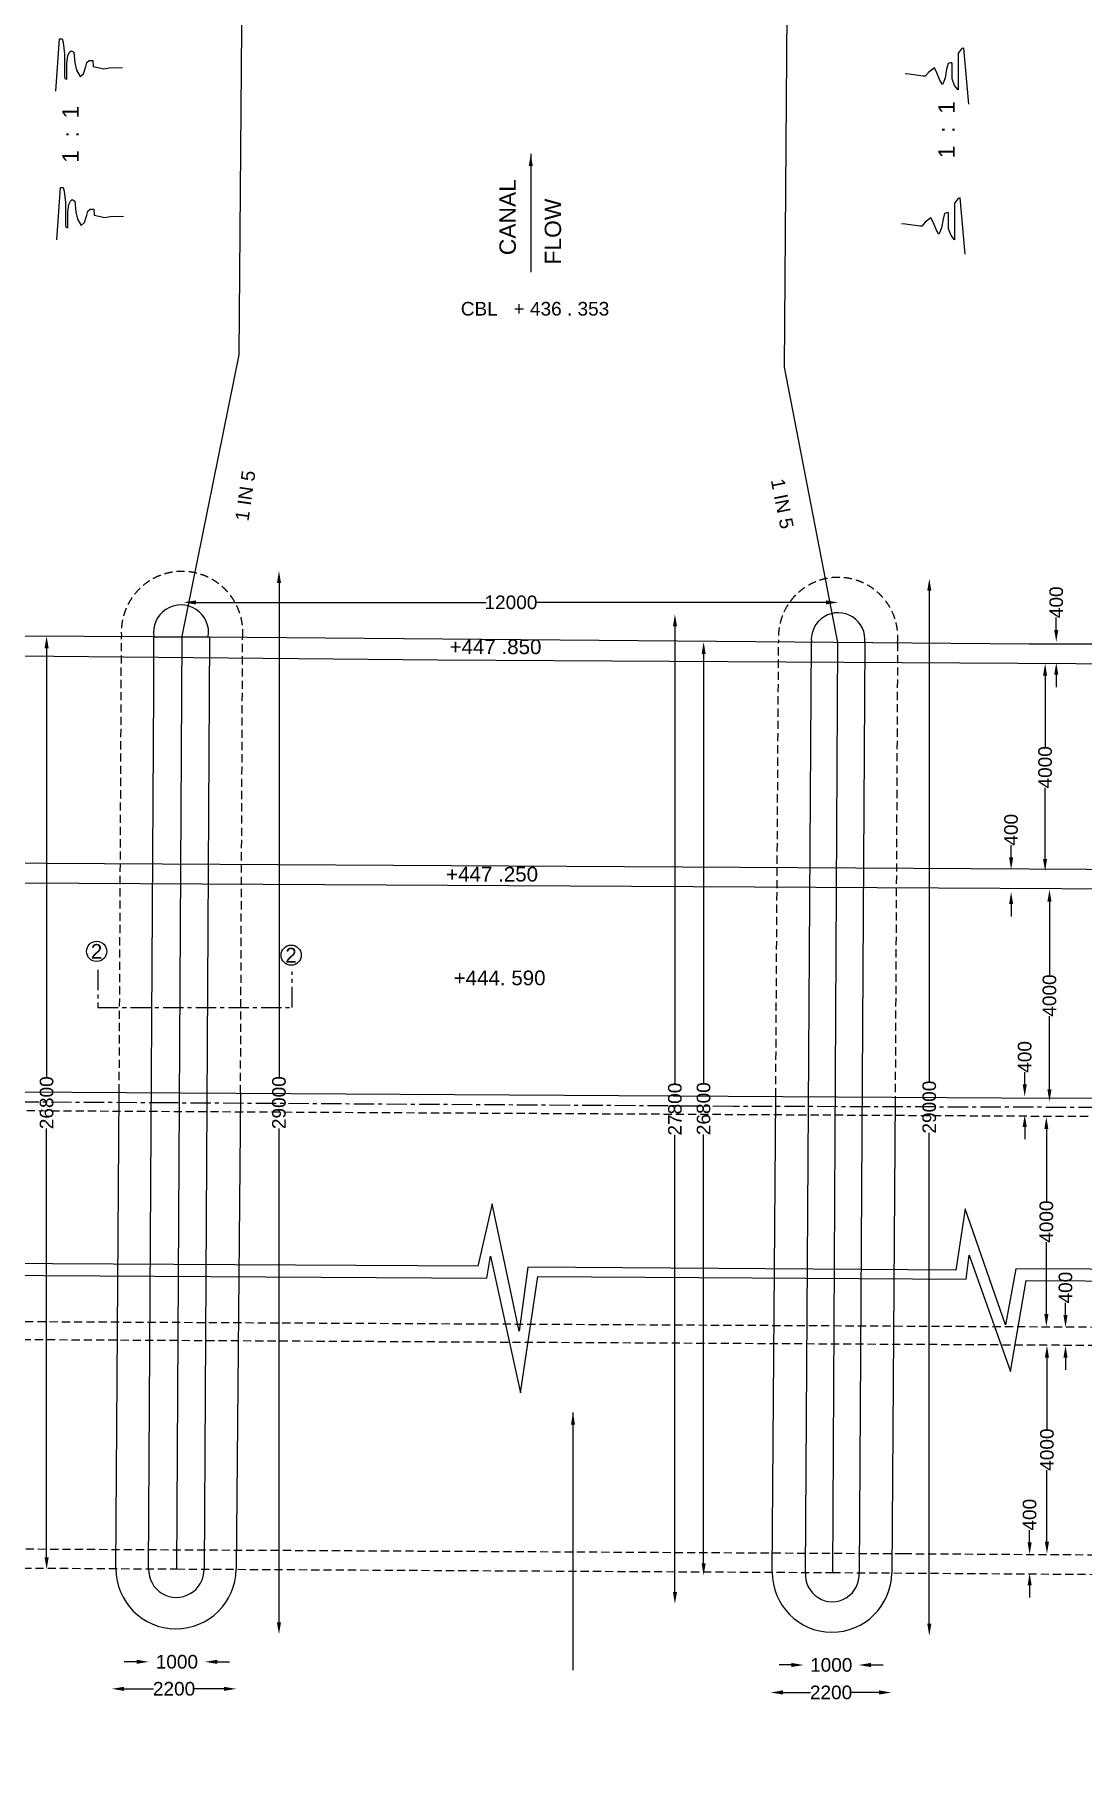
# Model space of a CAD drawing. Header units: millimetres. Extents: x 687 to 122702, y 4423 to 86488.
# Drawn here: x 41107 to 60357, y 27358 to 59125 of the extents above; entities that cross this region are included whole.
import ezdxf

# ---------------------------------------------------------------- set-up
doc = ezdxf.new("R2010")
doc.units = ezdxf.units.MM
doc.header["$MEASUREMENT"] = 0
doc.linetypes.add('CENTER', pattern=[2, 1.25, -0.25, 0.25, -0.25])
doc.linetypes.add('DASHED', pattern=[0.75, 0.5, -0.25])
for name, color, linetype in [('DIM', 7, 'Continuous'), ('DWG', 7, 'Continuous'), ('TEXT', 7, 'Continuous'), ('TXT', 7, 'Continuous')]:
    doc.layers.add(name, color=color, linetype=linetype)
doc.styles.get("Standard").update_dxf_attribs({"font": 'arial.ttf'})
doc.dimstyles.new('Civil', dxfattribs={"dimtxt": 250, "dimasz": 225, "dimexe": 0.1, "dimexo": 0.0625, "dimgap": 0.09, "dimtad": 0, "dimdec": 0, "dimzin": 12, "dimdsep": 46, "dimtxsty": 'Standard', "dimcen": 0.1, "dimse1": 1, "dimse2": 1, "dimadec": 0, "dimazin": 2, "dimtfac": 1, "dimtdec": 0, "dimtofl": 0, "dimtmove": 0, "dimatfit": 3, "dimfxl": 1, "dimfrac": 1, "dimtolj": 1, "dimtzin": 0, "dimarcsym": 0})

# ---------------------------------------------------------------- blocks, each defined once
blk = doc.blocks.new('*D138')
at = {"layer": 'Defpoints', "color": 0, "transparency": 16777216}
for p in [(42526, 28759), (44812, 28759), (44812, 28746)]:
    blk.add_point(p, dxfattribs=at)
at = {"layer": 'DIM', "color": 0, "lineweight": -2, "transparency": 16777216}
for p, q in [((42751, 28746), (43294, 28746)), ((44587, 28746), (44044, 28746))]:
    blk.add_line(p, q, dxfattribs=at)
at = {"layer": 'DIM', "color": 0, "transparency": 16777216}
for points in [[(42751, 28783), (42751, 28708), (42526, 28746)], [(44587, 28783), (44587, 28708), (44812, 28746)]]:
    blk.add_solid(points, dxfattribs=at)
at = {"layer": 'DIM', "color": 0, "transparency": 16777216, "insert": (43669, 28746), "char_height": 250, "attachment_point": 5}
blk.add_mtext('\\A1;2200', dxfattribs=at)
blk = doc.blocks.new('*D139')
at = {"layer": 'Defpoints', "color": 0, "transparency": 16777216}
for p in [(43204, 29275), (44238, 29275), (44238, 29242)]:
    blk.add_point(p, dxfattribs=at)
at = {"layer": 'DIM', "color": 0, "lineweight": -2, "transparency": 16777216}
for p, q in [((42979, 29242), (42754, 29242)), ((44463, 29242), (44688, 29242))]:
    blk.add_line(p, q, dxfattribs=at)
at = {"layer": 'DIM', "color": 0, "transparency": 16777216}
for points in [[(42979, 29280), (42979, 29205), (43204, 29242)], [(44463, 29280), (44463, 29205), (44238, 29242)]]:
    blk.add_solid(points, dxfattribs=at)
at = {"layer": 'DIM', "color": 0, "transparency": 16777216, "insert": (43721, 29242), "char_height": 250, "attachment_point": 5}
blk.add_mtext('\\A1;1000', dxfattribs=at)
blk = doc.blocks.new('*D141')
at = {"layer": 'Defpoints', "color": 0, "transparency": 16777216}
for p in [(41256, 48080), (41328, 48080), (41256, 30937)]:
    blk.add_point(p, dxfattribs=at)
at = {"layer": 'DIM', "color": 0, "lineweight": -2, "transparency": 16777216}
for p, q in [((41328, 47855), (41328, 39981)), ((41328, 31162), (41328, 39036))]:
    blk.add_line(p, q, dxfattribs=at)
at = {"layer": 'DIM', "color": 0, "transparency": 16777216}
for points in [[(41290, 47855), (41365, 47855), (41328, 48080)], [(41290, 31162), (41365, 31162), (41328, 30937)]]:
    blk.add_solid(points, dxfattribs=at)
at = {"layer": 'DIM', "color": 0, "transparency": 16777216, "insert": (41328, 39509), "char_height": 250, "attachment_point": 5, "rotation": 90}
blk.add_mtext('\\A1;26800', dxfattribs=at)
blk = doc.blocks.new('*D142')
at = {"layer": 'Defpoints', "color": 0, "transparency": 16777216}
for p in [(45435, 49278), (45597, 49278), (45435, 29745)]:
    blk.add_point(p, dxfattribs=at)
at = {"layer": 'DIM', "color": 0, "lineweight": -2, "transparency": 16777216}
for p, q in [((45597, 49053), (45597, 39983)), ((45597, 29970), (45597, 39039))]:
    blk.add_line(p, q, dxfattribs=at)
at = {"layer": 'DIM', "color": 0, "transparency": 16777216}
for points in [[(45559, 49053), (45634, 49053), (45597, 49278)], [(45559, 29970), (45634, 29970), (45597, 29745)]]:
    blk.add_solid(points, dxfattribs=at)
at = {"layer": 'DIM', "color": 0, "transparency": 16777216, "insert": (45597, 39511), "char_height": 250, "attachment_point": 5, "rotation": 90}
blk.add_mtext('\\A1;29000', dxfattribs=at)
blk = doc.blocks.new('*D143')
at = {"layer": 'Defpoints', "color": 0, "transparency": 16777216}
for p in [(43846, 48752), (55871, 48752), (55871, 48698)]:
    blk.add_point(p, dxfattribs=at)
at = {"layer": 'DIM', "color": 0, "lineweight": -2, "transparency": 16777216}
for p, q in [((44071, 48698), (49400, 48698)), ((55646, 48698), (50317, 48698))]:
    blk.add_line(p, q, dxfattribs=at)
at = {"layer": 'DIM', "color": 0, "transparency": 16777216}
for points in [[(44071, 48735), (44071, 48660), (43846, 48698)], [(55646, 48735), (55646, 48660), (55871, 48698)]]:
    blk.add_solid(points, dxfattribs=at)
at = {"layer": 'DIM', "color": 0, "transparency": 16777216, "insert": (49858, 48698), "char_height": 250, "attachment_point": 5}
blk.add_mtext('\\A1;12000', dxfattribs=at)
blk = doc.blocks.new('*D144')
at = {"layer": 'Defpoints', "color": 0, "transparency": 16777216}
for p in [(52636, 48482), (52871, 48482), (52636, 30302)]:
    blk.add_point(p, dxfattribs=at)
at = {"layer": 'DIM', "color": 0, "lineweight": -2, "transparency": 16777216}
for p, q in [((52871, 48257), (52871, 39864)), ((52871, 30527), (52871, 38920))]:
    blk.add_line(p, q, dxfattribs=at)
at = {"layer": 'DIM', "color": 0, "transparency": 16777216}
for points in [[(52834, 48257), (52909, 48257), (52871, 48482)], [(52834, 30527), (52909, 30527), (52871, 30302)]]:
    blk.add_solid(points, dxfattribs=at)
at = {"layer": 'DIM', "color": 0, "transparency": 16777216, "insert": (52871, 39392), "char_height": 250, "attachment_point": 5, "rotation": 90}
blk.add_mtext('\\A1;27800', dxfattribs=at)
blk = doc.blocks.new('*D145')
at = {"layer": 'Defpoints', "color": 0, "transparency": 16777216}
for p in [(53272, 47974), (53398, 47974), (53272, 30826)]:
    blk.add_point(p, dxfattribs=at)
at = {"layer": 'DIM', "color": 0, "lineweight": -2, "transparency": 16777216}
for p, q in [((53398, 47749), (53398, 39872)), ((53398, 31051), (53398, 38928))]:
    blk.add_line(p, q, dxfattribs=at)
at = {"layer": 'DIM', "color": 0, "transparency": 16777216}
for points in [[(53361, 47749), (53436, 47749), (53398, 47974)], [(53361, 31051), (53436, 31051), (53398, 30826)]]:
    blk.add_solid(points, dxfattribs=at)
at = {"layer": 'DIM', "color": 0, "transparency": 16777216, "insert": (53398, 39400), "char_height": 250, "attachment_point": 5, "rotation": 90}
blk.add_mtext('\\A1;26800', dxfattribs=at)
blk = doc.blocks.new('*D146')
at = {"layer": 'Defpoints', "color": 0, "transparency": 16777216}
for p in [(54630, 28673), (56847, 28679), (56847, 28673)]:
    blk.add_point(p, dxfattribs=at)
at = {"layer": 'DIM', "color": 0, "lineweight": -2, "transparency": 16777216}
for p, q in [((54855, 28679), (55363, 28679)), ((56622, 28679), (56114, 28679))]:
    blk.add_line(p, q, dxfattribs=at)
at = {"layer": 'DIM', "color": 0, "transparency": 16777216}
for points in [[(54855, 28717), (54855, 28642), (54630, 28679)], [(56622, 28717), (56622, 28642), (56847, 28679)]]:
    blk.add_solid(points, dxfattribs=at)
at = {"layer": 'DIM', "color": 0, "transparency": 16777216, "insert": (55739, 28679), "char_height": 250, "attachment_point": 5}
blk.add_mtext('\\A1;2200', dxfattribs=at)
blk = doc.blocks.new('*D147')
at = {"layer": 'Defpoints', "color": 0, "transparency": 16777216}
for p in [(55237, 29196), (56247, 29196), (56247, 29184)]:
    blk.add_point(p, dxfattribs=at)
at = {"layer": 'DIM', "color": 0, "lineweight": -2, "transparency": 16777216}
for p, q in [((55012, 29184), (54787, 29184)), ((56472, 29184), (56697, 29184))]:
    blk.add_line(p, q, dxfattribs=at)
at = {"layer": 'DIM', "color": 0, "transparency": 16777216}
for points in [[(55012, 29221), (55012, 29146), (55237, 29184)], [(56472, 29221), (56472, 29146), (56247, 29184)]]:
    blk.add_solid(points, dxfattribs=at)
at = {"layer": 'DIM', "color": 0, "transparency": 16777216, "insert": (55742, 29184), "char_height": 250, "attachment_point": 5}
blk.add_mtext('\\A1;1000', dxfattribs=at)
blk = doc.blocks.new('*D148')
at = {"layer": 'Defpoints', "color": 0, "transparency": 16777216}
for p in [(57402, 49138), (57544, 49138), (57402, 29720)]:
    blk.add_point(p, dxfattribs=at)
at = {"layer": 'DIM', "color": 0, "lineweight": -2, "transparency": 16777216}
for p, q in [((57544, 48913), (57544, 39901)), ((57544, 29945), (57544, 38957))]:
    blk.add_line(p, q, dxfattribs=at)
at = {"layer": 'DIM', "color": 0, "transparency": 16777216}
for points in [[(57507, 48913), (57582, 48913), (57544, 49138)], [(57507, 29945), (57582, 29945), (57544, 29720)]]:
    blk.add_solid(points, dxfattribs=at)
at = {"layer": 'DIM', "color": 0, "transparency": 16777216, "insert": (57544, 39429), "char_height": 250, "attachment_point": 5, "rotation": 90}
blk.add_mtext('\\A1;29000', dxfattribs=at)
blk = doc.blocks.new('*D149')
at = {"layer": 'Defpoints', "color": 0, "transparency": 16777216}
for p in [(59387, 31213), (59444, 31213), (59444, 30872)]:
    blk.add_point(p, dxfattribs=at)
at = {"layer": 'DIM', "color": 0, "lineweight": -2, "transparency": 16777216}
for p, q in [((59387, 31438), (59387, 31663)), ((59387, 30647), (59387, 30422))]:
    blk.add_line(p, q, dxfattribs=at)
at = {"layer": 'DIM', "color": 0, "transparency": 16777216}
for points in [[(59350, 31438), (59425, 31438), (59387, 31213)], [(59350, 30647), (59425, 30647), (59387, 30872)]]:
    blk.add_solid(points, dxfattribs=at)
at = {"layer": 'DIM', "color": 0, "transparency": 16777216, "insert": (59387, 31944), "char_height": 250, "attachment_point": 5, "rotation": 90}
blk.add_mtext('\\A1;400', dxfattribs=at)
blk = doc.blocks.new('*D150')
at = {"layer": 'Defpoints', "color": 0, "transparency": 16777216}
for p in [(59626, 35054), (59706, 35054), (59626, 31224)]:
    blk.add_point(p, dxfattribs=at)
at = {"layer": 'DIM', "color": 0, "lineweight": -2, "transparency": 16777216}
for p, q in [((59706, 34829), (59706, 33517)), ((59706, 31449), (59706, 32761))]:
    blk.add_line(p, q, dxfattribs=at)
at = {"layer": 'DIM', "color": 0, "transparency": 16777216}
for points in [[(59668, 34829), (59743, 34829), (59706, 35054)], [(59668, 31449), (59743, 31449), (59706, 31224)]]:
    blk.add_solid(points, dxfattribs=at)
at = {"layer": 'DIM', "color": 0, "transparency": 16777216, "insert": (59706, 33139), "char_height": 250, "attachment_point": 5, "rotation": 90}
blk.add_mtext('\\A1;4000', dxfattribs=at)
blk = doc.blocks.new('*D151')
at = {"layer": 'Defpoints', "color": 0, "transparency": 16777216}
for p in [(59763, 35384), (60047, 35384), (59763, 35054)]:
    blk.add_point(p, dxfattribs=at)
at = {"layer": 'DIM', "color": 0, "lineweight": -2, "transparency": 16777216}
for p, q in [((60047, 35609), (60047, 35834)), ((60047, 34829), (60047, 34604))]:
    blk.add_line(p, q, dxfattribs=at)
at = {"layer": 'DIM', "color": 0, "transparency": 16777216}
for points in [[(60009, 35609), (60084, 35609), (60047, 35384)], [(60009, 34829), (60084, 34829), (60047, 35054)]]:
    blk.add_solid(points, dxfattribs=at)
at = {"layer": 'DIM', "color": 0, "transparency": 16777216, "insert": (60047, 36114), "char_height": 250, "attachment_point": 5, "rotation": 90}
blk.add_mtext('\\A1;400', dxfattribs=at)
blk = doc.blocks.new('*D152')
at = {"layer": 'Defpoints', "color": 0, "transparency": 16777216}
for p in [(59684, 39251), (59695, 39251), (59684, 35402)]:
    blk.add_point(p, dxfattribs=at)
at = {"layer": 'DIM', "color": 0, "lineweight": -2, "transparency": 16777216}
for p, q in [((59695, 39026), (59695, 37704)), ((59695, 35627), (59695, 36948))]:
    blk.add_line(p, q, dxfattribs=at)
at = {"layer": 'DIM', "color": 0, "transparency": 16777216}
for points in [[(59657, 39026), (59732, 39026), (59695, 39251)], [(59657, 35627), (59732, 35627), (59695, 35402)]]:
    blk.add_solid(points, dxfattribs=at)
at = {"layer": 'DIM', "color": 0, "transparency": 16777216, "insert": (59695, 37326), "char_height": 250, "attachment_point": 5, "rotation": 90}
blk.add_mtext('\\A1;4000', dxfattribs=at)
blk = doc.blocks.new('*D153')
at = {"layer": 'Defpoints', "color": 0, "transparency": 16777216}
for p in [(59297, 39620), (59479, 39620), (59479, 39291)]:
    blk.add_point(p, dxfattribs=at)
at = {"layer": 'DIM', "color": 0, "lineweight": -2, "transparency": 16777216}
for p, q in [((59297, 39845), (59297, 40070)), ((59297, 39066), (59297, 38841))]:
    blk.add_line(p, q, dxfattribs=at)
at = {"layer": 'DIM', "color": 0, "transparency": 16777216}
for points in [[(59260, 39845), (59335, 39845), (59297, 39620)], [(59260, 39066), (59335, 39066), (59297, 39291)]]:
    blk.add_solid(points, dxfattribs=at)
at = {"layer": 'DIM', "color": 0, "transparency": 16777216, "insert": (59297, 40351), "char_height": 250, "attachment_point": 5, "rotation": 90}
blk.add_mtext('\\A1;400', dxfattribs=at)
blk = doc.blocks.new('*D154')
at = {"layer": 'Defpoints', "color": 0, "transparency": 16777216}
for p in [(59695, 43427), (59752, 43427), (59695, 39529)]:
    blk.add_point(p, dxfattribs=at)
at = {"layer": 'DIM', "color": 0, "lineweight": -2, "transparency": 16777216}
for p, q in [((59752, 43202), (59752, 41856)), ((59752, 39754), (59752, 41100))]:
    blk.add_line(p, q, dxfattribs=at)
at = {"layer": 'DIM', "color": 0, "transparency": 16777216}
for points in [[(59714, 43202), (59789, 43202), (59752, 43427)], [(59714, 39754), (59789, 39754), (59752, 39529)]]:
    blk.add_solid(points, dxfattribs=at)
at = {"layer": 'DIM', "color": 0, "transparency": 16777216, "insert": (59752, 41478), "char_height": 250, "attachment_point": 5, "rotation": 90}
blk.add_mtext('\\A1;4000', dxfattribs=at)
blk = doc.blocks.new('*D155')
at = {"layer": 'Defpoints', "color": 0, "transparency": 16777216}
for p in [(59047, 43791), (59365, 43791), (59365, 43382)]:
    blk.add_point(p, dxfattribs=at)
at = {"layer": 'DIM', "color": 0, "lineweight": -2, "transparency": 16777216}
for p, q in [((59047, 44016), (59047, 44241)), ((59047, 43157), (59047, 42932))]:
    blk.add_line(p, q, dxfattribs=at)
at = {"layer": 'DIM', "color": 0, "transparency": 16777216}
for points in [[(59010, 44016), (59085, 44016), (59047, 43791)], [(59010, 43157), (59085, 43157), (59047, 43382)]]:
    blk.add_solid(points, dxfattribs=at)
at = {"layer": 'DIM', "color": 0, "transparency": 16777216, "insert": (59047, 44522), "char_height": 250, "attachment_point": 5, "rotation": 90}
blk.add_mtext('\\A1;400', dxfattribs=at)
blk = doc.blocks.new('*D156')
at = {"layer": 'Defpoints', "color": 0, "transparency": 16777216}
for p in [(59672, 47576), (59751, 47576), (59751, 43762)]:
    blk.add_point(p, dxfattribs=at)
at = {"layer": 'DIM', "color": 0, "lineweight": -2, "transparency": 16777216}
for p, q in [((59672, 47351), (59672, 46047)), ((59672, 43987), (59672, 45291))]:
    blk.add_line(p, q, dxfattribs=at)
at = {"layer": 'DIM', "color": 0, "transparency": 16777216}
for points in [[(59634, 47351), (59709, 47351), (59672, 47576)], [(59634, 43987), (59709, 43987), (59672, 43762)]]:
    blk.add_solid(points, dxfattribs=at)
at = {"layer": 'DIM', "color": 0, "transparency": 16777216, "insert": (59672, 45669), "char_height": 250, "attachment_point": 5, "rotation": 90}
blk.add_mtext('\\A1;4000', dxfattribs=at)
blk = doc.blocks.new('*D157')
at = {"layer": 'Defpoints', "color": 0, "transparency": 16777216}
for p in [(59683, 47969), (59877, 47969), (59683, 47594)]:
    blk.add_point(p, dxfattribs=at)
at = {"layer": 'DIM', "color": 0, "lineweight": -2, "transparency": 16777216}
for p, q in [((59877, 48194), (59877, 48419)), ((59877, 47369), (59877, 47144))]:
    blk.add_line(p, q, dxfattribs=at)
at = {"layer": 'DIM', "color": 0, "transparency": 16777216}
for points in [[(59839, 48194), (59914, 48194), (59877, 47969)], [(59839, 47369), (59914, 47369), (59877, 47594)]]:
    blk.add_solid(points, dxfattribs=at)
at = {"layer": 'DIM', "color": 0, "transparency": 16777216, "insert": (59877, 48700), "char_height": 250, "attachment_point": 5, "rotation": 90}
blk.add_mtext('\\A1;400', dxfattribs=at)

msp = doc.modelspace()

# ---------------------------------------------------------------- linework, layer by layer
at = {"layer": 'DWG'}
for points in [[(44950.8, 64506.7), (44857.7, 53247), (43813, 48075.1), (43714, 30947.3)], [(54960.8, 64433.8), (54879.4, 53014.9), (55857.4, 47958.9), (55765.6, 30881.7)], [(41495.5, 58086.5), (41567, 59050.6), (41593.8, 59050.6), (41611.6, 59050.6), (41629.5, 58979.2), (41656.3, 58773.9), (41656.3, 58523.9), (41656.3, 58354.3), (41665.2, 58318.6), (41701, 58309.7), (41701, 58425.7), (41701, 58604.3), (41718.9, 58738.2), (41745.7, 58800.7), (41781.4, 58827.5), (41826.1, 58800.7), (41844, 58604.3), (41879.7, 58470.4), (41942.2, 58354.3), (42004.8, 58407.9), (42049.5, 58541.8), (42067.3, 58613.2), (42112, 58648.9), (42174.6, 58648.9), (42183.5, 58541.8), (42380.1, 58497.2), (42478.4, 58515), (42719.6, 58523.9)], [(58269.5, 57849.9), (58176.6, 58879.2), (58139.5, 58869.9), (58074.5, 58786.4), (58074.5, 58675.2), (58074.5, 58434.1), (58074.5, 58332.1), (58074.5, 58193), (58074.5, 58109.5), (58009.6, 58193), (57963.2, 58313.5), (57963.2, 58471.2), (57963.2, 58591.7), (57953.9, 58610.3), (57888.9, 58591.7), (57861.1, 58489.7), (57833.2, 58332.1), (57805.4, 58248.6), (57786.8, 58211.5), (57740.4, 58285.7), (57684.7, 58424.8), (57638.3, 58517.5), (57536.2, 58434.1), (57471.2, 58359.9), (57434.1, 58359.9), (57174.2, 58397), (57100, 58406.2)], [(31739.8, 39767.9), (58872.7, 39598.2), (67838.2, 39580.3), (67897.1, 48065.1), (71435, 48065.1), (75729, 48065.1), (89093.8, 52501.5), (89093.8, 57802.6), (89631.7, 57802.6), (89631.4, 57567.6)], [(41513.3, 55354.7), (41584.8, 56318.9), (41611.6, 56318.9), (41629.5, 56318.9), (41647.4, 56247.5), (41674.2, 56042.1), (41674.2, 55792.2), (41674.2, 55622.6), (41683.1, 55586.9), (41718.9, 55577.9), (41718.9, 55694), (41718.9, 55872.5), (41736.7, 56006.4), (41763.5, 56068.9), (41799.3, 56095.7), (41844, 56068.9), (41861.8, 55872.5), (41897.6, 55738.6), (41960.1, 55622.6), (42022.7, 55676.1), (42067.3, 55810), (42085.2, 55881.5), (42129.9, 55917.2), (42192.4, 55917.2), (42201.4, 55810), (42398, 55765.4), (42496.2, 55783.3), (42737.5, 55792.2)], [(58204.5, 55095.7), (58111.7, 56125), (58074.5, 56115.8), (58009.6, 56032.3), (58009.6, 55921), (58009.6, 55679.9), (58009.6, 55577.9), (58009.6, 55438.8), (58009.6, 55355.4), (57944.6, 55438.8), (57898.2, 55559.4), (57898.2, 55717), (57898.2, 55837.6), (57888.9, 55856.1), (57823.9, 55837.6), (57796.1, 55735.6), (57768.2, 55577.9), (57740.4, 55494.4), (57721.8, 55457.4), (57675.4, 55531.5), (57619.7, 55670.6), (57573.3, 55763.4), (57471.2, 55679.9), (57406.3, 55605.7), (57369.1, 55605.7), (57109.2, 55642.8), (57035, 55652.1)], [(14958.5, 50518.9), (20157.7, 47825.7), (38242.4, 47741.9), (48512.7, 47644.5), (62366.9, 47563.8), (74486.7, 47523), (75724.6, 47523), (80813.4, 49190.7), (89598.9, 52111.9), (99032, 52030.8), (99711.5, 52039.4)], [(43297.3, 48062.7), (38166.9, 48089)], [(43200.8, 30950.5), (43297.2, 47080.3), (43297.3, 48062.7), (44318.2, 48062.7), (44222, 30944.5)], [(44295.9, 48062.7), (59378.2, 47934.1), (61479.5, 47935.6)], [(55271.4, 30884.4), (55378.2, 47968.2)], [(56359.3, 47959.9), (56253.5, 30878.4)], [(31771.6, 43966.1), (67867.2, 43758.4)], [(67864.7, 43392.5), (31768.7, 43588.7)], [(42599.2, 30954.3), (42661.5, 39699.6)], [(44889.6, 39685.6), (44808.1, 30941.4)], [(54658.9, 30887.7), (54722.5, 39624.1)], [(56917.5, 39610.4), (56854.2, 30874.4)], [(75528.7, 36383.5), (59135.4, 36457.9), (58944.6, 35430.7), (58202.7, 37559.3), (58033.1, 36436.8), (50169.3, 36489.8), (50010.4, 35314.3), (49512.2, 37654.6), (49247.2, 36510.9), (28027.8, 36627.5), (17905.1, 36681)], [(17880.9, 36478.5), (49417.8, 36287.5), (49481.4, 36689.9), (50032.6, 34180.1), (50350.5, 36319.3), (58222.4, 36266.6), (58275.4, 36711.3), (59038.6, 34572.2), (59324.8, 36245.4), (75539.3, 36150.5)]]:
    msp.add_lwpolyline(points, dxfattribs=at)
at = {"layer": 'DWG', "linetype": 'DASHED', "ltscale": 300}
for points in [[(42661.5, 39699.6), (42703.1, 48065.7)], [(44889.6, 39685.6), (44928.4, 48057.3)], [(54722.5, 39624.1), (54776, 47973.4)], [(56960.5, 47954.7), (56917.5, 39610.4)], [(31737.1, 39415.9), (67837.7, 39220)], [(31707.8, 35539.1), (67793.5, 35354.4)], [(67811, 35012.8), (31705.2, 35205)], [(13504.9, 28856.9), (14830, 28882.5), (20075.7, 31412), (40943.7, 31315.8), (57072.8, 31229.5), (71136.9, 31143), (75637.1, 31133), (89436.7, 26399.9), (89402.7, 20325.6)], [(31673.6, 31022.4), (43714, 30947.3), (55765.6, 30881.7), (67798.7, 30800.3)]]:
    msp.add_lwpolyline(points, dxfattribs=at)
at = {"layer": 'DWG', "linetype": 'CENTER', "ltscale": 300}
for points in [[(42267.2, 41950.1), (42267.2, 41260.6), (45840.4, 41260.6), (45840.4, 41917.8)], [(100352.2, 40625.8), (100324.2, 39143.8), (89522.3, 39248.7), (75451.6, 39330.8), (73945.2, 39368.4), (64857.2, 39408.6), (53944.2, 39443.3), (43584.7, 39506.1), (30892.6, 39576.2), (21863.7, 39618.1), (13332.3, 39688.2), (3869.3, 39737.4), (2696.7, 39745.9), (2696.7, 41186)]]:
    msp.add_lwpolyline(points, dxfattribs=at)
at = {"layer": 'DWG', "linetype": 'DASHED', "ltscale": 300}
for centre, radius, start, end in [((43816.1, 48151.3), 1116.3, 355.1702, 184.39499), ((55869.1, 48061.1), 1096.6, 354.43161, 184.59166)]:
    msp.add_arc(centre, radius, start, end, dxfattribs=at)
at = {"layer": 'DWG'}
for centre, radius, start, end in [((43796.6, 48145.6), 506.2, 350.56804, 189.43196), ((55869.2, 48014.5), 493.2, 353.63781, 185.38545), ((43703.7, 30953.1), 1104.5, 179.93841, 359.39222), ((43711.3, 30936.4), 510.7, 178.41662, 0.9142), ((55756.6, 30884.2), 1097.7, 179.81472, 359.48663), ((55762.2, 30838.9), 492.9, 174.70015, 4.60107)]:
    msp.add_arc(centre, radius, start, end, dxfattribs=at)
at = {"layer": 'TXT', "color": 1}
for centre in [(42246.9, 42289), (45820.5, 42219.5)]:
    msp.add_circle(centre, 185.8, dxfattribs=at)

# ---------------------------------------------------------------- texts
at = {"layer": 'TEXT'}
for s, height, rotation, p in [('1  :  1', 300, 90, (58009.7, 56854)), ('1  :  1', 300, 90, (41917.3, 56769.6)), ('CANAL', 300, 90, (49947.6, 55074.6)), ('FLOW', 300, 90, (50778.9, 54902.2)), ('1 IN 5', 250, 81.93587, (45035.5, 50178.5)), ('1 IN 5', 250, 281.29847, (54631.3, 50943.7))]:
    msp.add_text(s, height=height, rotation=rotation, dxfattribs=at).set_placement(p)
for s, height, p in [('CBL   + 436 . 353', 250, (48936.5, 53966.2)), ('+447 .850', 270, (48730.2, 47747.8)), ('+447 .250', 270, (48668, 43571.9)), ('2', 270, (42139.6, 42154.4)), ('2', 270, (45713.1, 42084.9)), ('+444. 590', 270, (48805.8, 41667.7))]:
    msp.add_text(s, height=height, dxfattribs=at).set_placement(p)

# ---------------------------------------------------------------- dimensions: what is measured, and where the dimension line sits
at = {"layer": 'DIM'}
for p1, p2, distance, text, picture, middle in [((45434.6, 29744.5), (45434.6, 49277.8), -162.3, '29000', '*D142', (45596.8, 39511.1)), ((57402.4, 29719.7), (57402.4, 49137.9), -142, '29000', '*D148', (57544.5, 39428.8)), ((59683.3, 47594.1), (59683.3, 47968.7), -193.2, '400', '*D157', (59876.5, 48699.6)), ((43845.9, 48752.1), (55870.9, 48752.1), -54.2, '12000', '*D143', (49858.4, 48697.9)), ((52636.4, 30302.3), (52636.4, 48482.2), -235, '27800', '*D144', (52871.4, 39392.3)), ((41256.3, 30937.2), (41256.3, 48080.1), -71.5, '26800', '*D141', (41327.9, 39508.6)), ((53272.1, 30826.5), (53272.1, 47973.8), -126.2, '26800', '*D145', (53398.3, 39400.2)), ((59751.2, 43762), (59751.2, 47576.4), 79.6, '4000', '*D156', (59671.7, 45669.2)), ((59365.3, 43382), (59365.3, 43790.7), 318.3, '400', '*D155', (59047, 44521.5)), ((59695, 39529.4), (59695, 43427.4), -56.7, '4000', '*D154', (59751.8, 41478.4)), ((59479.1, 39291), (59479.1, 39620.2), 181.9, '400', '*D153', (59297.2, 40351.1)), ((59683.6, 35402.2), (59683.6, 39250.7), -11.4, '4000', '*D152', (59695, 37326.5)), ((59762.5, 35054.3), (59762.5, 35383.6), -284.2, '400', '*D151', (60046.7, 36114.4)), ((59625.9, 31224.3), (59625.9, 35054.3), -79.8, '4000', '*D150', (59705.7, 33139.3)), ((59444.1, 30872.4), (59444.1, 31213), 56.8, '400', '*D149', (59387.3, 31943.9)), ((43204.4, 29274.7), (44237.7, 29274.7), -32.3, '1000', '*D139', (43721, 29242.4)), ((55236.5, 29196.2), (56246.9, 29196.2), -12.6, '1000', '*D147', (55741.7, 29183.6)), ((42526.2, 28758.6), (44812.5, 28758.6), -12.9, '2200', '*D138', (43669.4, 28745.7)), ((54630.3, 28672.7), (56846.8, 28672.7), 6.3, '2200', '*D146', (55738.5, 28679))]:
    dim = msp.add_aligned_dim(p1=p1, p2=p2, distance=distance, text=text, dimstyle='Civil', dxfattribs=at)
    dim.commit()
    dim.dimension.update_dxf_attribs({"geometry": picture, "text_midpoint": middle})

# ---------------------------------------------------------------- leaders
at = {"layer": 'DWG'}
for points in [[(50222.6, 56937), (50222.6, 54761.2)], [(50998.2, 33823.3), (50998.2, 29086.2)]]:
    msp.add_leader(points, dimstyle='Civil', override={"dimgap": 0.09, "dimtad": 0}, dxfattribs=at)

doc.saveas('drawing.dxf')
